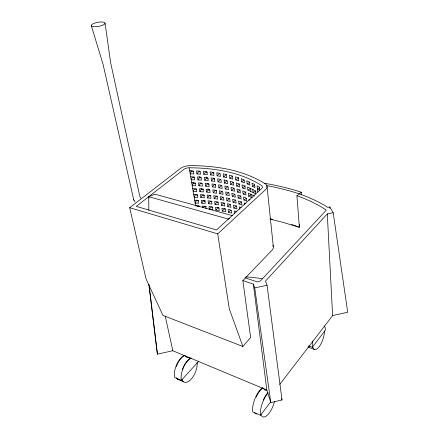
<?xml version="1.0" encoding="UTF-8"?>
<svg xmlns="http://www.w3.org/2000/svg" width="439" height="439" viewBox="0 0 439 439"><rect width="100%" height="100%" fill="white"/><g stroke="black" fill="none" stroke-linecap="round" stroke-linejoin="round"><path stroke-width="0.66" d="M301.291 194.921L301.302 192.222A183.151 92.98 -4.7 0 0 264.294 183.261M193.006 182.278L193.204 183.453L192.211 185.708L195.789 185.785L195.295 182.838L191.711 182.761M191.003 170.42L191.206 171.616L190.191 173.833L193.802 173.899L193.303 170.886L189.681 170.826M203.4 207.773L204.08 206.615L206.374 206.774M201.792 203.246L201.32 200.387L204.804 200.612L205.265 203.476L201.792 203.246L203.158 200.952L205.463 201.106M200.848 197.512L200.376 194.62L203.877 194.834L204.344 197.731L200.848 197.512L202.225 195.229L204.541 195.377M199.899 191.711L199.421 188.792L202.933 189L203.405 191.925L199.899 191.711L201.287 189.445L201.1 188.282M198.938 185.856L198.45 182.904L201.984 183.101L202.461 186.059L198.938 185.856L200.338 183.606L202.094 183.705M197.967 179.935L197.473 176.95L201.029 177.142L201.506 180.133L197.967 179.935L199.377 177.702L199.185 176.511M196.985 173.954L196.491 170.941L200.058 171.122L200.541 174.14L196.985 173.954L198.406 171.737L200.179 171.83M209.387 209.387L208.937 206.544L212.339 206.912L212.783 209.754L209.387 209.387L210.972 207.093L213.003 207.312M208.481 203.691L208.031 200.821L211.45 201.183L211.894 204.053L208.481 203.691L210.083 201.408L212.125 201.627M207.576 197.94L207.115 195.037L210.55 195.388L211 198.291L207.576 197.94L209.189 195.673L210.896 195.849M206.654 192.123L206.193 189.198L209.644 189.538L210.1 192.469L206.654 192.123L208.278 189.873L208.097 188.704M205.726 186.251L205.254 183.293L208.728 183.623L209.183 186.586L205.726 186.251L207.362 184.012L209.085 184.182M204.788 180.319L204.311 177.329L207.801 177.647L208.262 180.643L204.788 180.319L206.44 178.097L206.253 176.901M203.839 174.321L203.361 171.298L206.862 171.611L207.329 174.64L203.839 174.321L205.501 172.115L207.241 172.275M262.571 387.763A15.519 6.305 -68.9 0 0 252.699 411.842L260.459 415.267L270.633 401.921M308.633 345.899L312.316 347.249L325.48 329.985A13.971 5.235 -71.8 0 0 324.306 326.001M279.764 384.372L332.614 315.586L347.721 312.228L333.185 212.712L329.782 206.967L327.779 207.384L323.949 205.018A180.528 111.506 -11.3 0 0 299.376 193.895A184.056 93.897 -4.8 0 0 266.813 185.648M215.928 210.105L215.494 207.257L218.825 207.757L219.248 210.61L215.928 210.105L217.749 207.834L219.072 208.031M215.055 204.393L214.616 201.517L217.963 202.011L218.397 204.892L215.055 204.393L216.893 202.132L218.221 202.33M214.177 198.626L213.733 195.717L217.096 196.2L217.53 199.114L214.177 198.626L216.026 196.376L217.36 196.573M213.288 192.792L212.838 189.857L216.218 190.328L216.657 193.27L213.288 192.792L215.148 190.564L216.493 190.751M212.388 186.904L211.938 183.936L215.329 184.396L215.774 187.371L212.388 186.904L214.265 184.687L215.615 184.874M211.483 180.95L211.027 177.949L214.435 178.404L214.885 181.411L211.483 180.95L213.37 178.75L214.726 178.931M242.882 346.47L229.268 308.705L217.739 233.85L265.935 189.236A10.256 5.306 -6.5 0 0 265.172 183.771C242.948 169.789 216.032 165.722 190.191 165.607A9.658 4.692 -9.5 0 0 180.78 168.225L129.686 207.696L145.989 278.738L162.957 315.427L242.882 346.47L250.642 337.503L242.855 280.609L272.323 249.84A9.713 5.712 -6.3 0 0 272.762 245.236M210.566 174.936L210.105 171.901L213.53 172.346L213.985 175.381L210.566 174.936L212.471 172.752L214.172 172.971M184.473 355.184A14.482 7.26 -67.1 0 0 174.612 377.37L181.356 380.35L198.236 361.802M222.326 211.088L221.909 208.229L225.158 208.865L225.569 211.724L222.326 211.088L224.378 208.843L225.668 209.096M333.185 212.712L327.296 213.93L265.48 281.114L267.06 285.257L282.008 399.962L270.808 402.574L266.824 389.986L253.352 284.088L242.855 280.609M221.486 205.359L221.064 202.472L224.329 203.092L224.746 205.984L221.486 205.359L223.555 203.125L224.85 203.378M220.636 199.569L220.208 196.65L223.489 197.265L223.906 200.189L220.636 199.569L222.716 197.352M219.78 193.72L219.346 190.773L222.639 191.377L223.067 194.329L219.78 193.72L221.876 191.519M218.913 187.81L218.474 184.83L221.783 185.423L222.216 188.408L218.913 187.81L221.02 185.62M218.035 181.839L217.596 178.827L220.921 179.408L221.355 182.426L218.035 181.839L220.158 179.661M217.151 175.803L220.482 176.379L220.043 173.328L216.701 172.763L217.151 175.803L219.286 173.641M228.576 212.322L228.165 209.458L231.315 210.232L231.715 213.107L228.576 212.322L230.848 210.122M227.764 206.571L227.347 203.685L230.513 204.442L230.914 207.345L227.764 206.571L230.052 204.387M226.941 200.766L226.524 197.846L229.701 198.593L230.107 201.528L226.941 200.766L229.246 198.593M226.112 194.9L225.69 191.942L228.884 192.683L229.295 195.646L226.112 194.9L228.434 192.737M225.273 188.968L224.845 185.982L228.055 186.707L228.472 189.703L225.273 188.968L227.611 186.816M226.776 180.841L224.45 183.151M225.937 174.793L223.594 177.093M301.302 192.222L296.912 195.723L299.393 227.303L281.608 221.969L270.012 219.121M197.682 206.643L198.724 205.754M203.932 201.309L204.969 200.42M233.844 208.064L236.895 208.964L236.511 206.05L233.449 205.156L233.844 208.064L236.363 205.918M233.049 202.231L236.116 203.12L235.727 200.179L232.654 199.295L233.049 202.231L235.584 200.096M232.247 196.343L235.331 197.215L234.936 194.241L231.847 193.374L232.247 196.343L234.799 194.219M231.441 190.389L234.536 191.25L234.135 188.243L231.035 187.387L231.441 190.389L234.009 188.276M230.623 184.369L233.729 185.225L233.328 182.185L230.212 181.34L230.623 184.369L233.208 182.273M229.795 178.289L232.917 179.128L232.511 176.055L229.377 175.227L229.795 178.289L232.396 176.209M238.964 203.948L241.911 204.975L241.532 202.017L238.575 201.002L238.964 203.948L241.719 201.869M238.185 198.038L241.148 199.043L240.764 196.057L237.795 195.053L238.185 198.038L240.962 195.97M237.406 192.057L240.38 193.056L239.99 190.032L237.011 189.044L237.406 192.057L240.193 190.005M236.616 186.015L239.601 186.998L239.211 183.946L236.215 182.97L236.616 186.015L239.42 183.974M235.814 179.913L238.816 180.879L238.421 177.795L235.408 176.835L235.814 179.913L238.64 177.877M243.897 199.986L246.729 201.128L246.356 198.126L243.519 196.99L243.897 199.986L246.389 198.313M243.14 193.983L245.983 195.108L245.61 192.079L242.756 190.96L243.14 193.983L246.147 191.986M242.372 187.914L245.231 189.028L244.852 185.96L241.988 184.857L242.372 187.914L245.401 185.933M241.604 181.784L244.474 182.882L244.089 179.781L241.214 178.689L241.604 181.784L244.139 180.138M254.56 196.112L248.254 193.122L248.622 196.162L251.306 194.554M247.881 190.065L255.674 193.829L255.317 190.735L247.508 186.992L247.881 190.065L250.581 188.468M247.135 183.903L249.862 185.126L249.489 182.015L246.756 180.797L247.135 183.903L249.851 182.317M255.986 190.932L253.116 192.463L252.754 189.374M252.392 186.273L254.96 187.623L254.604 184.495L252.024 183.151L252.392 186.273L254.702 185.055M259.828 187.738L257.446 188.935L259.74 190.356L259.389 187.206L257.089 185.796L257.797 192.057M229.531 218.501L228.346 219.088L148.722 196.694L148.832 210.325M148.805 284.148L157.392 354.163L172.818 350.739L266.824 389.986M253.352 284.088L254.719 287.918L267.06 285.257M189.165 167.802L188.682 167.819A5.241 2.546 -9.5 0 0 184.342 169.026L136.277 206.379L216.498 229.959L261.973 188.183A5.57 2.881 -6.5 0 0 261.649 185.67L261.359 185.456A128.117 70.8 -12 0 0 229.081 172.17C216.021 169.081 202.577 167.813 189.165 167.802L195.646 205.902M191.206 171.616L193.604 171.66M190.702 176.824L194.301 176.895L194.801 179.875L191.206 179.803L192.211 177.565L194.598 177.614M193.204 183.453L195.58 183.502M192.71 188.638L196.277 188.721L196.765 191.634L193.204 191.552L194.192 189.28L196.551 189.335M193.698 194.45L197.248 194.537L197.731 197.429L194.186 197.336L195.163 195.053L197.517 195.108M194.675 200.206L198.208 200.299L198.686 203.158L195.163 203.059L196.129 200.76L198.466 200.826M196.315 205.924L199.163 206.006M197.665 206.429L199.41 206.478M189.549 357.84L186.63 357.341L185.209 356.024M199.377 177.702L201.139 177.8M201.287 189.445L203.614 189.588M206.44 178.097L208.168 178.261M208.278 189.873L209.996 190.043M232.286 215.615L155.071 194.214L148.722 196.694L149.002 198.011M129.686 207.696L217.739 233.85M236.698 211.686L234.239 210.956L234.629 213.831M245.165 277.871L257.528 281.926L260.459 280.927L326.353 210.072L320.832 206.643A175.633 108.362 -11.2 0 0 296.912 195.723M266.319 390.567L264.492 389.805L263.449 388.175M241.159 207.515L239.348 206.884L239.65 209.222M314.79 349.592L308.14 347.145A12.638 4.851 -71.7 0 0 309.034 347.112M248.622 196.162L252.326 197.885M245.472 203.449L244.271 202.966L244.496 204.739M177.57 379.17L183.672 381.864M250.137 199.718L248.99 199.185L249.138 200.387M140.826 198.252L139.794 196.343L110.666 62.865L105.053 23.135A6.991 2.08 -10.1 0 0 94.478 23.157A6.991 2.08 -10.1 0 0 94.972 26.73A6.991 2.08 -10.1 0 0 105.053 23.135M135.058 202.011L134.005 200.338M91.279 25.511L103.044 64.226L133.719 199.745M133.593 199.482L134.098 200.519M281.58 398.672L282.008 399.962M165.234 316.085L172.818 350.739M202.445 207.23L202.258 206.094L205.726 206.325L206.094 208.596M329.782 206.967L329.985 208.322M254.719 287.918L270.808 402.574M250.23 188.227L250.598 191.305M250.96 194.367L251.327 197.418M149.145 285.136L157.392 354.163M267.033 186.317L273.327 246.718M327.296 213.93L332.614 315.586M299.393 224.576L299.393 227.303A169.822 111.468 -11.7 0 0 291.567 224.488M197.106 362.191A13.252 6.547 -67.3 0 1 191.459 378.83A13.252 6.547 -67.3 0 1 181.965 379.554M182.531 369.336A13.252 6.547 -67.3 0 1 190.603 358.114M179.222 379.697A13.175 6.612 -67.2 0 1 176.297 377.814M176.374 366.68A13.175 6.612 -67.2 0 1 184.984 355.316M181.356 380.35A14.569 7.183 -67.3 0 1 191.223 357.999M274.545 401.356A14.207 5.652 -69 0 1 267.433 415.091A14.207 5.652 -69 0 1 260.947 414.35M263.296 400.033A14.207 5.652 -69 0 1 267.966 392.631M256.782 413.961A14.125 5.74 -68.9 0 1 254.576 412.748M256.206 397.004A14.125 5.74 -68.9 0 1 263.104 387.9M260.459 415.267A15.623 6.201 -69 0 1 268.009 393.114M324.531 330.979A12.704 4.774 -71.8 0 1 319.153 346.744A12.704 4.774 -71.8 0 1 312.667 346.536M312.316 347.249A13.971 5.235 -71.8 0 1 312.842 340.916M245.972 276.877A158.309 116.291 -12.8 0 1 262.127 278.688M270.029 218.82A169.822 111.468 -11.7 0 1 272.635 219.363M224.12 179.979L224.428 182.975L227.638 183.7L227.221 180.67L224.12 179.979M226.376 174.568L223.138 173.86L223.572 176.917L226.798 177.63L226.376 174.568"/></g></svg>
